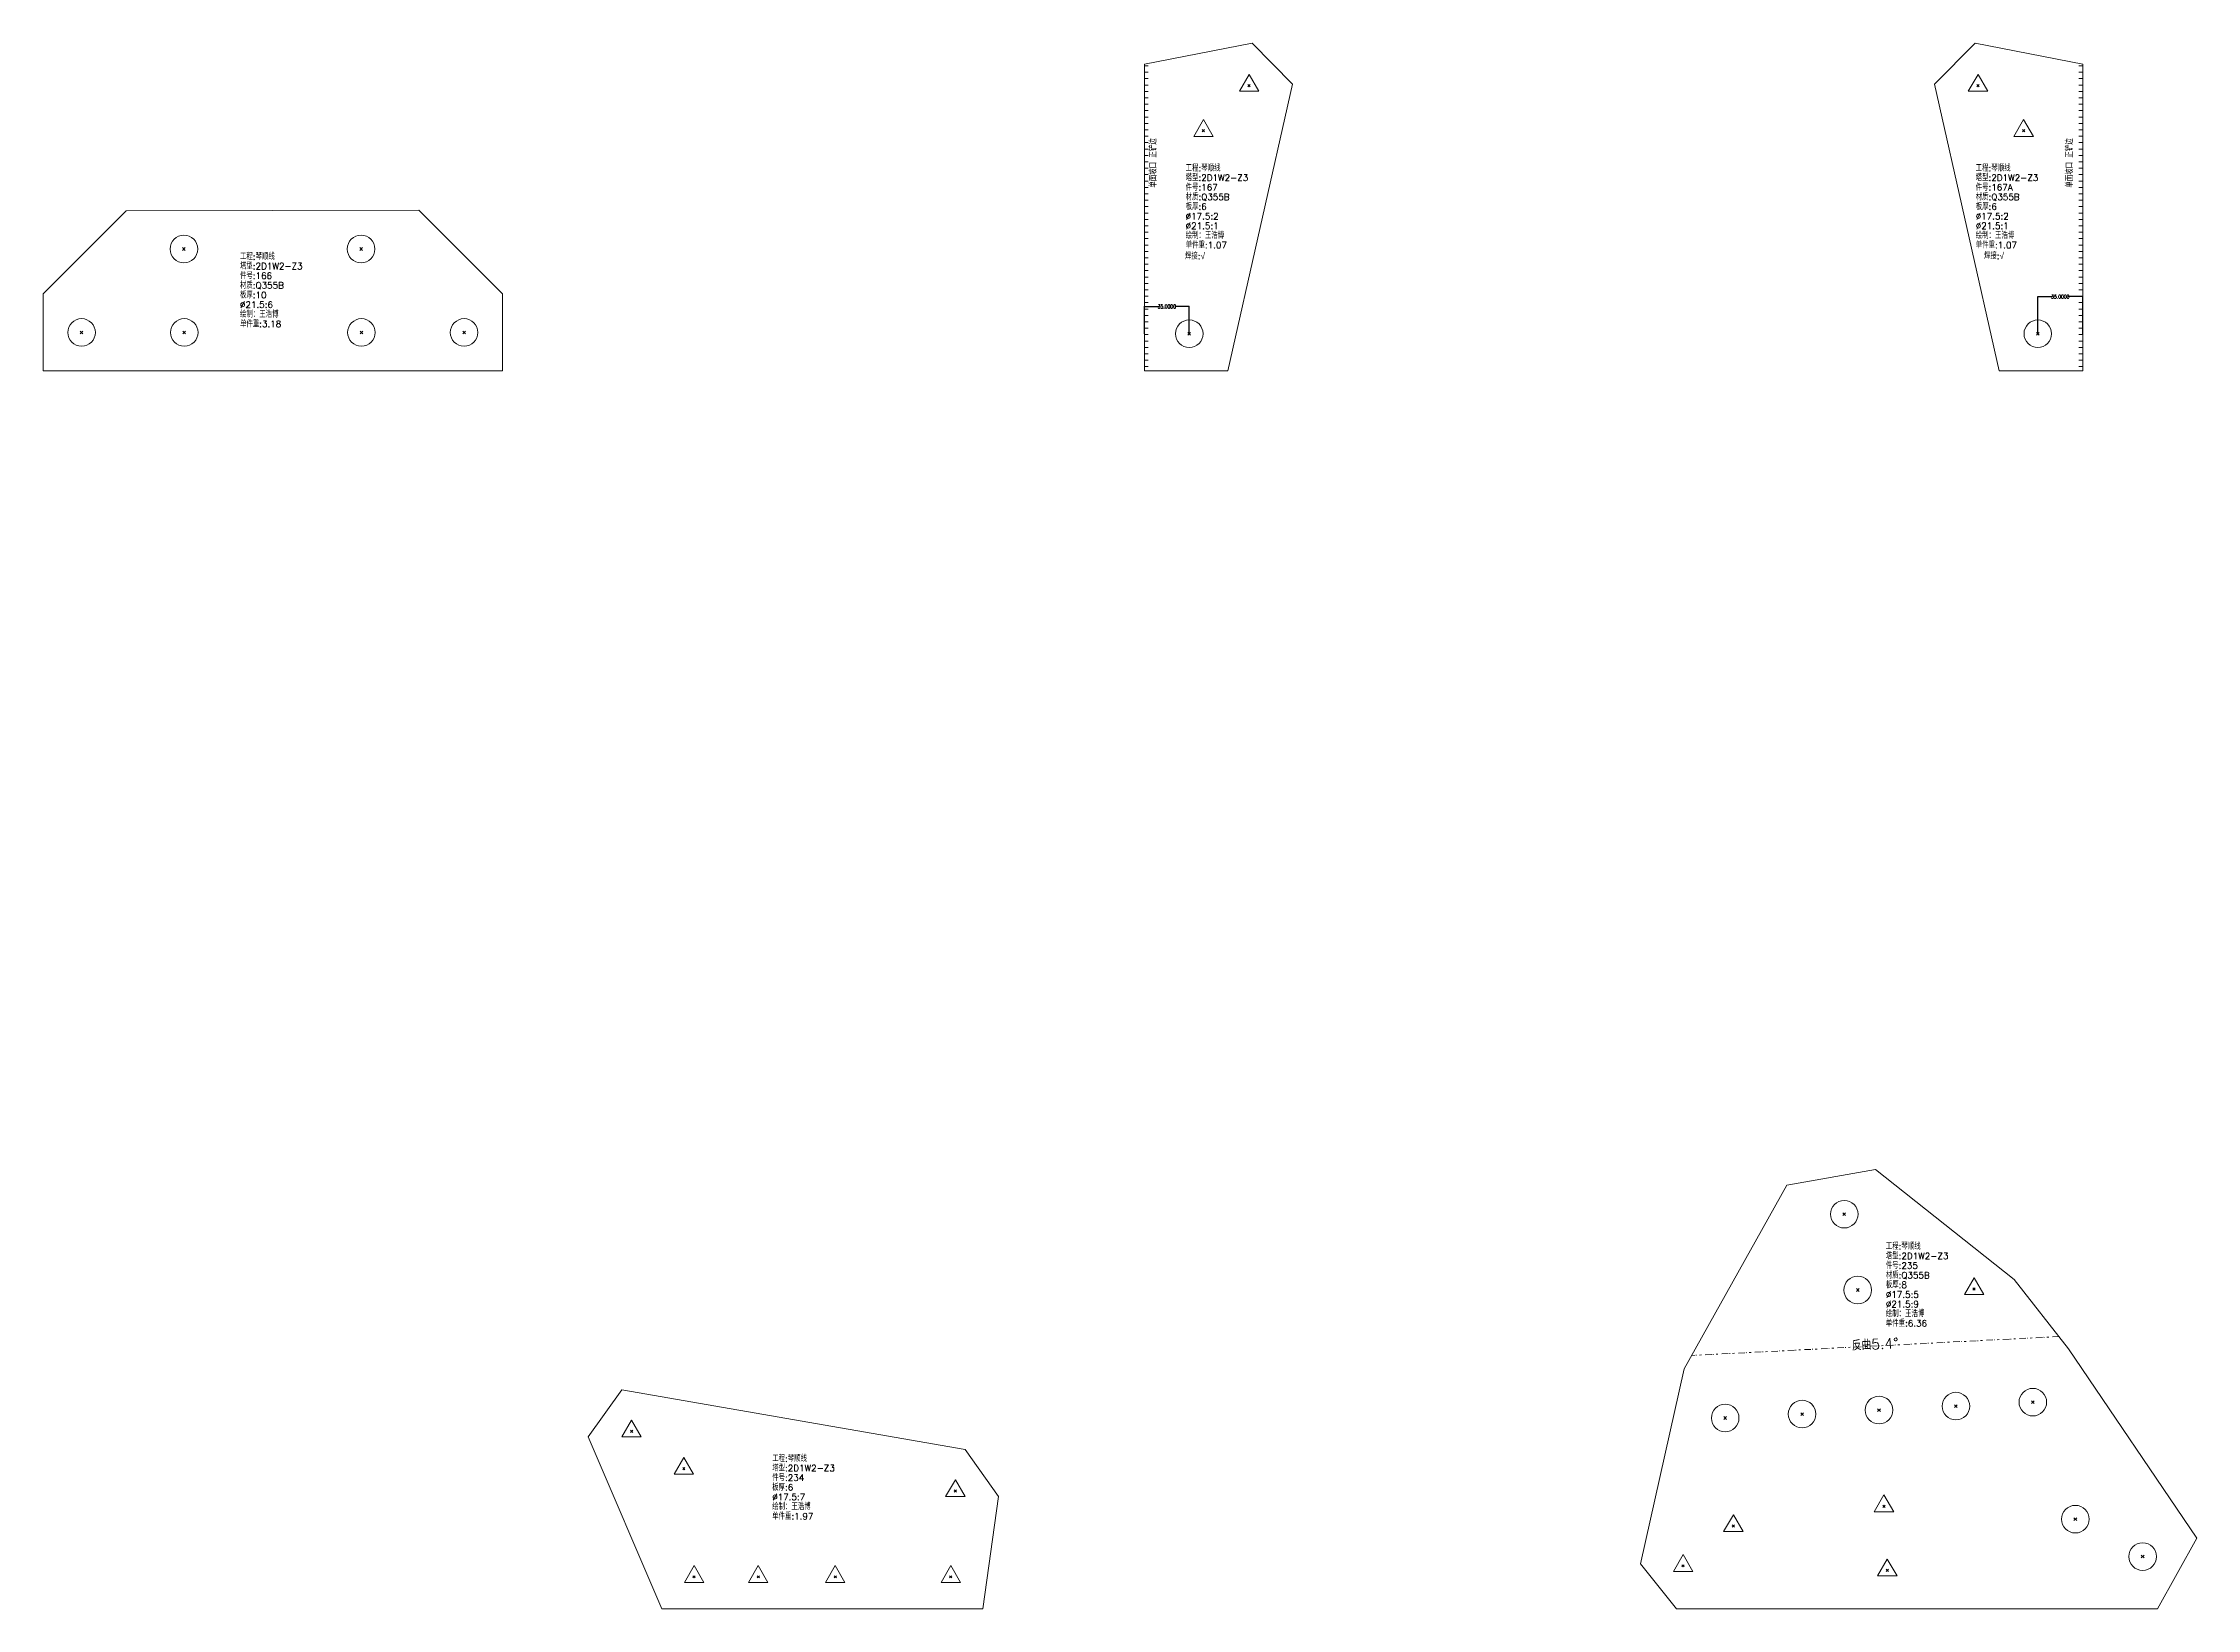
# Model space of a CAD drawing. Extents: x -580 to 8755, y 0 to 14723.
# Drawn here: x 2025 to 3704, y 11921 to 13141 of the extents above; entities that cross this region are included whole.
import ezdxf
from ezdxf.enums import TextEntityAlignment as Align

# ---------------------------------------------------------------- set-up
doc = ezdxf.new("R2010")
doc.units = 0
doc.header["$MEASUREMENT"] = 0
doc.linetypes.add('自定义线型', pattern=[12.9, 5, -3, 1.5, -2, 0.4, -1])
doc.layers.get('0').update_dxf_attribs({"linetype": 'CONTINUOUS', "lineweight": 25})
doc.layers.get('Defpoints').update_dxf_attribs({"linetype": 'CONTINUOUS'})
doc.layers.add('1', color=7, linetype='CONTINUOUS', lineweight=25)
doc.styles.add('DimFont', font='simplex.shx', dxfattribs={"width": 0.8, "bigfont": 'gbhzfs.shx'})
doc.styles.get("Standard").update_dxf_attribs({"font": 'simplex.shx', "width": 0.7, "height": 3, "bigfont": 'gbhzfs.shx'})
doc.dimstyles.new('DHDxfDimStyleOpen30', dxfattribs={"dimtxt": 2.5, "dimasz": 2.5, "dimexe": 1.25, "dimexo": 0.625, "dimtad": 2, "dimtxsty": 'DimFont', "dimblk": 'OPEN30', "dimblk1": 'OPEN30', "dimblk2": 'OPEN30', "dimcen": 2.5, "dimadec": 0, "dimazin": 0, "dimtfac": 1, "dimtmove": 0, "dimatfit": 3, "dimfxl": 0, "dimarcsym": 0})

# ---------------------------------------------------------------- blocks, each defined once
blk = doc.blocks.new('*D2')
at = {"color": 0, "linetype": 'Continuous', "lineweight": -2}
for p, q in [((2883.5, 12914.4), (2883.5, 12935.8)), ((2883.7, 12935.6), (2894.7, 12935.6)), ((2918.3, 12935.6), (2907.3, 12935.6)), ((2918.5, 12914.4), (2918.5, 12935.8))]:
    blk.add_line(p, q, dxfattribs=at)
at = {"color": 0, "linetype": 'Continuous'}
for points in [[(2883.7, 12935.6), (2883.7, 12935.5), (2883.5, 12935.6)], [(2918.3, 12935.6), (2918.3, 12935.5), (2918.5, 12935.6)]]:
    blk.add_solid(points, dxfattribs=at)
at = {"layer": 'Defpoints', "color": 0, "linetype": 'Continuous'}
for p in [(2883.5, 12935.6), (2883.5, 12914.4), (2918.5, 12914.4)]:
    blk.add_point(p, dxfattribs=at)
at = {"color": 0, "linetype": 'Continuous', "insert": (2901, 12935.6), "char_height": 3, "attachment_point": 5}
blk.add_mtext('\\A1;35.0000', dxfattribs=at)
blk = doc.blocks.new('*D3')
at = {"color": 0, "linetype": 'Continuous', "lineweight": -2}
for p, q in [((3579.6, 12914.4), (3579.6, 12943.5)), ((3579.7, 12943.3), (3590.8, 12943.3)), ((3614.4, 12943.3), (3603.3, 12943.3)), ((3614.6, 12914.4), (3614.6, 12943.5))]:
    blk.add_line(p, q, dxfattribs=at)
at = {"color": 0, "linetype": 'Continuous'}
for points in [[(3579.7, 12943.3), (3579.7, 12943.3), (3579.6, 12943.3)], [(3614.4, 12943.3), (3614.4, 12943.3), (3614.6, 12943.3)]]:
    blk.add_solid(points, dxfattribs=at)
at = {"layer": 'Defpoints', "color": 0, "linetype": 'Continuous'}
for p in [(3614.6, 12943.3), (3579.6, 12914.4), (3614.6, 12914.4)]:
    blk.add_point(p, dxfattribs=at)
at = {"color": 0, "linetype": 'Continuous', "insert": (3597.1, 12943.3), "char_height": 3, "attachment_point": 5}
blk.add_mtext('\\A1;35.0000', dxfattribs=at)

msp = doc.modelspace()

# ---------------------------------------------------------------- linework, layer by layer
at = {"layer": '1', "color": 7, "linetype": 'Continuous', "lineweight": 18}
for p, q in [((2967.37513, 13140.84136), (2883.4798, 13124.38274)), ((2999.01522, 13108.86329), (2967.37513, 13140.84136)), ((3530.65531, 13140.84136), (3499.01522, 13108.86329)), ((3614.55064, 13124.38274), (3530.65531, 13140.84136)), ((2883.4798, 13124.38274), (2883.4798, 12885.38274)), ((3614.55064, 12885.38274), (3614.55064, 13124.38274)), ((2948.4798, 12885.38274), (2999.01522, 13108.86329)), ((3499.01522, 13108.86329), (3549.55064, 12885.38274)), ((2090.10174, 13010.20326), (2025.47872, 12945.38274)), ((2318.10212, 13010.56072), (2090.10174, 13010.20326)), ((2383.4798, 12945.38274), (2318.10212, 13010.56072)), ((2025.47872, 12945.38274), (2025.47872, 12885.38274)), ((2383.4798, 12885.38274), (2383.4798, 12945.38274)), ((2025.47872, 12885.38274), (2383.4798, 12885.38274)), ((2883.4798, 12885.38274), (2948.4798, 12885.38274)), ((3549.55064, 12885.38274), (3614.55064, 12885.38274)), ((3384.15072, 12250.94645), (3303.98469, 12108.00101)), ((3453.07496, 12263.17142), (3384.15072, 12250.94645)), ((3561.09956, 12177.49106), (3453.07496, 12263.17142)), ((3603.58698, 12123.44339), (3561.09956, 12177.49106)), ((3703.52237, 11975.92618), (3603.58698, 12123.44339)), ((3303.98469, 12108.00101), (3269.95117, 11956.07748)), ((2476.42588, 12091.62892), (2450.27016, 12055.01091)), ((2743.79545, 12045.12986), (2476.42588, 12091.62892)), ((2450.27016, 12055.01091), (2507.66, 11920.85438)), ((2769.95117, 12008.51185), (2743.79545, 12045.12986)), ((2757.66, 11920.85438), (2769.95117, 12008.51185)), ((3672.92667, 11920.85438), (3703.52237, 11975.92618)), ((3269.95117, 11956.07748), (3297.95711, 11920.85438)), ((2507.66, 11920.85438), (2757.66, 11920.85438)), ((3297.95711, 11920.85438), (3672.92667, 11920.85438))]:
    msp.add_line(p, q, dxfattribs=at)
at = {"layer": '1', "color": 7, "linetype": 'Continuous', "lineweight": 13}
for p, q in [((2883.4798, 13123.08592), (2886.4798, 13123.08592)), ((3611.55064, 13123.08592), (3614.55064, 13123.08592)), ((2883.4798, 13118.09984), (2886.4798, 13118.09984)), ((2883.4798, 13113.11376), (2886.4798, 13113.11376)), ((2883.4798, 13108.12768), (2886.4798, 13108.12768)), ((2965.06667, 13116.39141), (2957.48917, 13103.26641)), ((2964.19167, 13106.76641), (2965.94167, 13108.51641)), ((2965.94167, 13106.76641), (2964.19167, 13108.51641)), ((2972.64417, 13103.26641), (2965.06667, 13116.39141)), ((3532.96377, 13116.39141), (3525.38627, 13103.26641)), ((3532.08877, 13106.76641), (3533.83877, 13108.51641)), ((3533.83877, 13106.76641), (3532.08877, 13108.51641)), ((3540.54127, 13103.26641), (3532.96377, 13116.39141)), ((3611.55064, 13118.09984), (3614.55064, 13118.09984)), ((3611.55064, 13113.11376), (3614.55064, 13113.11376)), ((3611.55064, 13108.12768), (3614.55064, 13108.12768)), ((2883.4798, 13103.1416), (2886.4798, 13103.1416)), ((2883.4798, 13098.15552), (2886.4798, 13098.15552)), ((2883.4798, 13093.16944), (2886.4798, 13093.16944)), ((2957.48917, 13103.26641), (2972.64417, 13103.26641)), ((3525.38627, 13103.26641), (3540.54127, 13103.26641)), ((3611.55064, 13103.1416), (3614.55064, 13103.1416)), ((3611.55064, 13098.15552), (3614.55064, 13098.15552)), ((3611.55064, 13093.16944), (3614.55064, 13093.16944)), ((2883.4798, 13088.18336), (2886.4798, 13088.18336)), ((2883.4798, 13083.19728), (2886.4798, 13083.19728)), ((2883.4798, 13078.2112), (2886.4798, 13078.2112)), ((2883.4798, 13073.22512), (2886.4798, 13073.22512)), ((2929.51278, 13081.25893), (2921.93528, 13068.13393)), ((2928.63778, 13071.63393), (2930.38778, 13073.38393)), ((2930.38778, 13071.63393), (2928.63778, 13073.38393)), ((2937.09028, 13068.13393), (2929.51278, 13081.25893)), ((3568.51767, 13081.25893), (3560.94017, 13068.13393)), ((3567.64267, 13071.63393), (3569.39267, 13073.38393)), ((3569.39267, 13071.63393), (3567.64267, 13073.38393)), ((3576.09517, 13068.13393), (3568.51767, 13081.25893)), ((3611.55064, 13088.18336), (3614.55064, 13088.18336)), ((3611.55064, 13083.19728), (3614.55064, 13083.19728)), ((3611.55064, 13078.2112), (3614.55064, 13078.2112)), ((3611.55064, 13073.22512), (3614.55064, 13073.22512)), ((2883.4798, 13068.23904), (2886.4798, 13068.23904)), ((2883.4798, 13058.26688), (2886.4798, 13058.26688)), ((2883.4798, 13063.25296), (2886.4798, 13063.25296)), ((2921.93528, 13068.13393), (2937.09028, 13068.13393)), ((3560.94017, 13068.13393), (3576.09517, 13068.13393)), ((3611.55064, 13068.23904), (3614.55064, 13068.23904)), ((3611.55064, 13063.25296), (3614.55064, 13063.25296)), ((3611.55064, 13058.26688), (3614.55064, 13058.26688)), ((2883.4798, 13053.28079), (2886.4798, 13053.28079)), ((2883.4798, 13043.30863), (2886.4798, 13043.30863)), ((2883.4798, 13048.29471), (2886.4798, 13048.29471)), ((3611.55064, 13053.28079), (3614.55064, 13053.28079)), ((3611.55064, 13048.29471), (3614.55064, 13048.29471)), ((3611.55064, 13043.30863), (3614.55064, 13043.30863)), ((2883.4798, 13038.32255), (2886.4798, 13038.32255)), ((2883.4798, 13033.33647), (2886.4798, 13033.33647)), ((2883.4798, 13023.36431), (2886.4798, 13023.36431)), ((2883.4798, 13028.35039), (2886.4798, 13028.35039)), ((3611.55064, 13038.32255), (3614.55064, 13038.32255)), ((3611.55064, 13033.33647), (3614.55064, 13033.33647)), ((3611.55064, 13028.35039), (3614.55064, 13028.35039)), ((3611.55064, 13023.36431), (3614.55064, 13023.36431)), ((2883.4798, 13018.37823), (2886.4798, 13018.37823)), ((2883.4798, 13013.39215), (2886.4798, 13013.39215)), ((2883.4798, 13008.40607), (2886.4798, 13008.40607)), ((3611.55064, 13018.37823), (3614.55064, 13018.37823)), ((3611.55064, 13013.39215), (3614.55064, 13013.39215)), ((3611.55064, 13008.40607), (3614.55064, 13008.40607)), ((2883.4798, 13003.41999), (2886.4798, 13003.41999)), ((2883.4798, 12993.44783), (2886.4798, 12993.44783)), ((2883.4798, 12988.46175), (2886.4798, 12988.46175)), ((2883.4798, 12998.43391), (2886.4798, 12998.43391)), ((3611.55064, 13003.41999), (3614.55064, 13003.41999)), ((3611.55064, 12998.43391), (3614.55064, 12998.43391)), ((3611.55064, 12993.44783), (3614.55064, 12993.44783)), ((3611.55064, 12988.46175), (3614.55064, 12988.46175)), ((2134.14554, 12979.30723), (2136.29554, 12981.45723)), ((2136.29554, 12979.30723), (2134.14554, 12981.45723)), ((2272.14664, 12979.30723), (2274.29664, 12981.45723)), ((2274.29664, 12979.30723), (2272.14664, 12981.45723)), ((2883.4798, 12983.47567), (2886.4798, 12983.47567)), ((2883.4798, 12978.48959), (2886.4798, 12978.48959)), ((2883.4798, 12973.50351), (2886.4798, 12973.50351)), ((3611.55064, 12983.47567), (3614.55064, 12983.47567)), ((3611.55064, 12978.48959), (3614.55064, 12978.48959)), ((3611.55064, 12973.50351), (3614.55064, 12973.50351)), ((2883.4798, 12963.53135), (2886.4798, 12963.53135)), ((2883.4798, 12958.54527), (2886.4798, 12958.54527)), ((2883.4798, 12968.51743), (2886.4798, 12968.51743)), ((3611.55064, 12968.51743), (3614.55064, 12968.51743)), ((3611.55064, 12963.53135), (3614.55064, 12963.53135)), ((3611.55064, 12958.54527), (3614.55064, 12958.54527)), ((2883.4798, 12948.57311), (2886.4798, 12948.57311)), ((2883.4798, 12943.58702), (2886.4798, 12943.58702)), ((2883.4798, 12938.60094), (2886.4798, 12938.60094)), ((2883.4798, 12953.55919), (2886.4798, 12953.55919)), ((3611.55064, 12953.55919), (3614.55064, 12953.55919)), ((3611.55064, 12948.57311), (3614.55064, 12948.57311)), ((3611.55064, 12943.58702), (3614.55064, 12943.58702)), ((3611.55064, 12938.60094), (3614.55064, 12938.60094)), ((2883.4798, 12928.62878), (2886.4798, 12928.62878)), ((2883.4798, 12923.6427), (2886.4798, 12923.6427)), ((2883.4798, 12933.61486), (2886.4798, 12933.61486)), ((3611.55064, 12933.61486), (3614.55064, 12933.61486)), ((3611.55064, 12928.62878), (3614.55064, 12928.62878)), ((3611.55064, 12923.6427), (3614.55064, 12923.6427)), ((2054.40372, 12914.30774), (2056.55372, 12916.45774)), ((2056.55372, 12914.30774), (2054.40372, 12916.45774)), ((2134.40372, 12914.30774), (2136.55372, 12916.45774)), ((2136.55372, 12914.30774), (2134.40372, 12916.45774)), ((2272.4048, 12914.30774), (2274.5548, 12916.45774)), ((2274.5548, 12914.30774), (2272.4048, 12916.45774)), ((2352.40481, 12914.30774), (2354.55481, 12916.45774)), ((2354.55481, 12914.30774), (2352.40481, 12916.45774)), ((2883.4798, 12918.65662), (2886.4798, 12918.65662)), ((2883.4798, 12913.67054), (2886.4798, 12913.67054)), ((2883.4798, 12908.68446), (2886.4798, 12908.68446)), ((2917.40481, 12913.30774), (2919.55481, 12915.45774)), ((2919.55481, 12913.30774), (2917.40481, 12915.45774)), ((3578.47564, 12913.30774), (3580.62564, 12915.45774)), ((3580.62564, 12913.30774), (3578.47564, 12915.45774)), ((3611.55064, 12918.65662), (3614.55064, 12918.65662)), ((3611.55064, 12913.67054), (3614.55064, 12913.67054)), ((3611.55064, 12908.68446), (3614.55064, 12908.68446)), ((2883.4798, 12898.7123), (2886.4798, 12898.7123)), ((2883.4798, 12893.72622), (2886.4798, 12893.72622)), ((2883.4798, 12903.69838), (2886.4798, 12903.69838)), ((2883.4798, 12888.74014), (2886.4798, 12888.74014)), ((3611.55064, 12903.69838), (3614.55064, 12903.69838)), ((3611.55064, 12898.7123), (3614.55064, 12898.7123)), ((3611.55064, 12893.72622), (3614.55064, 12893.72622)), ((3611.55064, 12888.74014), (3614.55064, 12888.74014)), ((3427.70026, 12227.31819), (3429.85026, 12229.46819)), ((3429.85026, 12227.31819), (3427.70026, 12229.46819)), ((3438.17881, 12168.24028), (3440.32881, 12170.39028)), ((3440.32881, 12168.24028), (3438.17881, 12170.39028)), ((3529.93172, 12178.92232), (3522.35422, 12165.79732)), ((3529.05672, 12169.29732), (3530.80672, 12171.04732)), ((3530.80672, 12169.29732), (3529.05672, 12171.04732)), ((3537.50922, 12165.79732), (3529.93172, 12178.92232)), ((3522.35422, 12165.79732), (3537.50922, 12165.79732)), ((3574.61074, 12080.87718), (3576.76074, 12083.02718)), ((3576.76074, 12080.87718), (3574.61074, 12083.02718)), ((2483.98198, 12067.94582), (2476.40448, 12054.82082)), ((2491.55948, 12054.82082), (2483.98198, 12067.94582)), ((3334.92891, 12068.52329), (3337.07891, 12070.67329)), ((3337.07891, 12068.52329), (3334.92891, 12070.67329)), ((3394.84936, 12071.61175), (3396.99936, 12073.76175)), ((3396.99936, 12071.61175), (3394.84936, 12073.76175)), ((3454.76982, 12074.70023), (3456.91982, 12076.85023)), ((3456.91982, 12074.70023), (3454.76982, 12076.85023)), ((3514.69028, 12077.7887), (3516.84028, 12079.9387)), ((3516.84028, 12077.7887), (3514.69028, 12079.9387)), ((2476.40448, 12054.82082), (2491.55948, 12054.82082)), ((2483.10698, 12058.32082), (2484.85698, 12060.07082)), ((2484.85698, 12058.32082), (2483.10698, 12060.07082)), ((2524.66865, 12038.88392), (2517.09115, 12025.75892)), ((2532.24615, 12025.75892), (2524.66865, 12038.88392)), ((2517.09115, 12025.75892), (2532.24615, 12025.75892)), ((2523.79365, 12029.25892), (2525.54365, 12031.00892)), ((2525.54365, 12029.25892), (2523.79365, 12031.00892)), ((2736.23935, 12021.44677), (2728.66185, 12008.32177)), ((2743.81685, 12008.32177), (2736.23935, 12021.44677)), ((2728.66185, 12008.32177), (2743.81685, 12008.32177)), ((2735.36435, 12011.82177), (2737.11435, 12013.57177)), ((2737.11435, 12011.82177), (2735.36435, 12013.57177)), ((3459.70541, 12009.62465), (3452.12791, 11996.49965)), ((3458.83041, 11999.99965), (3460.58041, 12001.74965)), ((3460.58041, 11999.99965), (3458.83041, 12001.74965)), ((3467.28291, 11996.49965), (3459.70541, 12009.62465)), ((3342.34814, 11994.28387), (3334.77064, 11981.15887)), ((3341.47314, 11984.65887), (3343.22314, 11986.40887)), ((3343.22314, 11984.65887), (3341.47314, 11986.40887)), ((3349.92564, 11981.15887), (3342.34814, 11994.28387)), ((3452.12791, 11996.49965), (3467.28291, 11996.49965)), ((3607.74705, 11989.71218), (3609.89705, 11991.86218)), ((3609.89705, 11989.71218), (3607.74705, 11991.86218)), ((3334.77064, 11981.15887), (3349.92564, 11981.15887)), ((2532.66, 11954.60438), (2525.0825, 11941.47938)), ((2540.2375, 11941.47938), (2532.66, 11954.60438)), ((2582.66, 11954.60438), (2575.0825, 11941.47938)), ((2590.2375, 11941.47938), (2582.66, 11954.60438)), ((2642.66, 11954.60438), (2635.0825, 11941.47938)), ((2650.2375, 11941.47938), (2642.66, 11954.60438)), ((2732.66, 11954.60438), (2725.0825, 11941.47938)), ((2740.2375, 11941.47938), (2732.66, 11954.60438)), ((3303.21136, 11963.16616), (3295.63386, 11950.04116)), ((3295.63386, 11950.04116), (3310.78886, 11950.04116)), ((3302.33636, 11953.54116), (3304.08636, 11955.29116)), ((3304.08636, 11953.54116), (3302.33636, 11955.29116)), ((3310.78886, 11950.04116), (3303.21136, 11963.16616)), ((3462.27914, 11959.69094), (3454.70164, 11946.56594)), ((3461.40414, 11950.06594), (3463.15414, 11951.81594)), ((3463.15414, 11950.06594), (3461.40414, 11951.81594)), ((3469.85664, 11946.56594), (3462.27914, 11959.69094)), ((3660.19638, 11960.57343), (3662.34638, 11962.72343)), ((3662.34638, 11960.57343), (3660.19638, 11962.72343)), ((2525.0825, 11941.47938), (2540.2375, 11941.47938)), ((2531.785, 11944.97938), (2533.535, 11946.72938)), ((2533.535, 11944.97938), (2531.785, 11946.72938)), ((2575.0825, 11941.47938), (2590.2375, 11941.47938)), ((2581.785, 11944.97938), (2583.535, 11946.72938)), ((2583.535, 11944.97938), (2581.785, 11946.72938)), ((2635.0825, 11941.47938), (2650.2375, 11941.47938)), ((2641.785, 11944.97938), (2643.535, 11946.72938)), ((2643.535, 11944.97938), (2641.785, 11946.72938)), ((2725.0825, 11941.47938), (2740.2375, 11941.47938)), ((2731.785, 11944.97938), (2733.535, 11946.72938)), ((2733.535, 11944.97938), (2731.785, 11946.72938)), ((3454.70164, 11946.56594), (3469.85664, 11946.56594))]:
    msp.add_line(p, q, dxfattribs=at)
at = {"layer": '1', "color": 190, "linetype": '自定义线型', "lineweight": 13}
msp.add_line((3596.02197, 12133.06674), (3309.76745, 12118.31235), dxfattribs=at)
at = {"layer": '1', "color": 7, "linetype": 'Continuous', "lineweight": 13}
for centre in [(2135.22054, 12980.38223), (2273.22164, 12980.38223), (2055.47872, 12915.38274), (2135.47872, 12915.38274), (2273.4798, 12915.38274), (2353.47981, 12915.38274), (2918.4798, 12914.38274), (3579.55064, 12914.38274), (3428.77526, 12228.39319), (3439.25381, 12169.31528), (3395.92436, 12072.68675), (3455.84482, 12075.77523), (3515.76528, 12078.8637), (3575.68574, 12081.95218), (3336.00391, 12069.59829), (3608.82205, 11990.78718), (3661.27138, 11961.64843)]:
    msp.add_circle(centre, 10.75, dxfattribs=at)

# ---------------------------------------------------------------- texts
at = {"layer": '1', "color": 7, "linetype": 'Continuous', "lineweight": 18}
for p in [(2894.41827, 13028.23787), (3608.36107, 13028.23787)]:
    msp.add_text('单面坡口 正铲边', height=5, rotation=90, dxfattribs=at).set_placement(p, align=Align.BOTTOM_LEFT)
for s, p in [('塔型:2D1W2-Z3', (2915.65177, 13031.92784)), ('工程:琴顺线', (2915.65177, 13039.42784)), ('塔型:2D1W2-Z3', (3531.18719, 13031.92784)), ('工程:琴顺线', (3531.18719, 13039.42784)), ('材质:Q355B', (2915.65177, 13016.92784)), ('件号:167', (2915.65177, 13024.42784)), ('材质:Q355B', (3531.18719, 13016.92784)), ('件号:167A', (3531.18719, 13024.42784)), ('板厚:6', (2915.65177, 13009.42784)), ('%%c17.5:2', (2915.65177, 13001.92784)), ('板厚:6', (3531.18719, 13009.42784)), ('%%c17.5:2', (3531.18719, 13001.92784)), ('绘制：王浩博', (2915.65177, 12986.92784)), ('%%c21.5:1', (2915.65177, 12994.42784)), ('绘制：王浩博', (3531.18719, 12986.92784)), ('%%c21.5:1', (3531.18719, 12994.42784)), ('工程:琴顺线', (2178.88352, 12970.53752)), ('焊接:√', (2915.05964, 12970.85033)), ('单件重:1.07', (2915.65177, 12979.42784)), ('单件重:1.07', (3531.18719, 12979.42784)), ('焊接:√', (3537.5594, 12971.07666)), ('材质:Q355B', (2178.88352, 12948.03752)), ('件号:166', (2178.88352, 12955.53752)), ('塔型:2D1W2-Z3', (2178.88352, 12963.03752)), ('板厚:10', (2178.88352, 12940.53752)), ('%%c21.5:6', (2178.88352, 12933.03752)), ('绘制：王浩博', (2178.88352, 12925.53752)), ('单件重:3.18', (2178.88352, 12918.03752)), ('工程:琴顺线', (3461.14103, 12199.32869)), ('材质:Q355B', (3461.14103, 12176.82869)), ('件号:235', (3461.14103, 12184.32869)), ('塔型:2D1W2-Z3', (3461.14103, 12191.82869)), ('板厚:8', (3461.14103, 12169.32869)), ('%%c17.5:5', (3461.14103, 12161.82869)), ('绘制：王浩博', (3461.14103, 12146.82869)), ('%%c21.5:9', (3461.14103, 12154.32869)), ('单件重:6.36', (3461.14103, 12139.32869)), ('塔型:2D1W2-Z3', (2593.51492, 12026.55744)), ('工程:琴顺线', (2593.51492, 12034.05744)), ('件号:234', (2593.51492, 12019.05744)), ('板厚:6', (2593.51492, 12011.55744)), ('绘制：王浩博', (2593.51492, 11996.55744)), ('%%c17.5:7', (2593.51492, 12004.05744)), ('单件重:1.97', (2593.51492, 11989.05744))]:
    msp.add_text(s, height=5, dxfattribs=at).set_placement(p, align=Align.BOTTOM_LEFT)
at = {"layer": '1', "color": 7, "linetype": 'Continuous', "lineweight": 13}
msp.add_text('反曲5.4%%d', height=8, rotation=3, dxfattribs=at).set_placement((3453.15208, 12120.69617), align=Align.BOTTOM_CENTER)

# ---------------------------------------------------------------- dimensions: what is measured, and where the dimension line sits
at = {"color": 0, "linetype": 'Continuous'}
for base, p1, p2, picture, middle in [((3614.55064, 12943.28412), (3579.55064, 12914.38274), (3614.55064, 12914.38274), '*D3', (3597.05064, 12943.28412)), ((2883.4798, 12935.5768), (2918.4798, 12914.38274), (2883.4798, 12914.38274), '*D2', (2900.9798, 12935.5768))]:
    dim = msp.add_linear_dim(base=base, p1=p1, p2=p2, dimstyle='DHDxfDimStyleOpen30', override={"dimtxt": 0.18, "dimasz": 0.18, "dimexe": 0.18, "dimexo": 0.0625, "dimgap": 0.09, "dimtad": 0, "dimtih": 1, "dimtoh": 1, "dimdec": 4, "dimzin": 0, "dimdsep": 46, "dimtxsty": 'Standard', "dimcen": 0.09, "dimtdec": 4, "dimtofl": 0, "dimtolj": 1, "dimtzin": 0}, dxfattribs=at)
    dim.commit()
    dim.dimension.update_dxf_attribs({"geometry": picture, "text_midpoint": middle})

doc.saveas('drawing.dxf')
